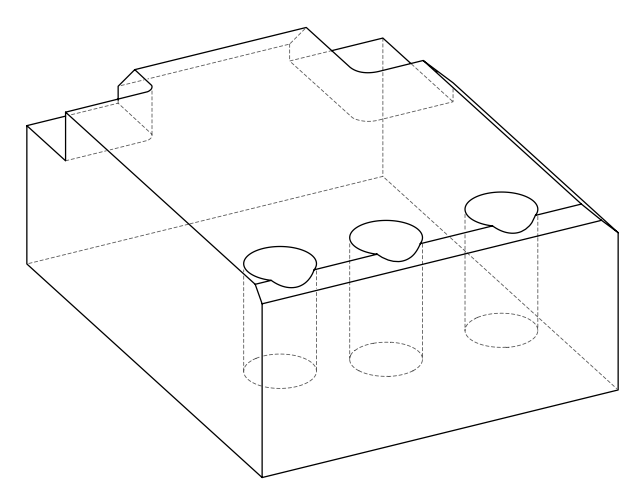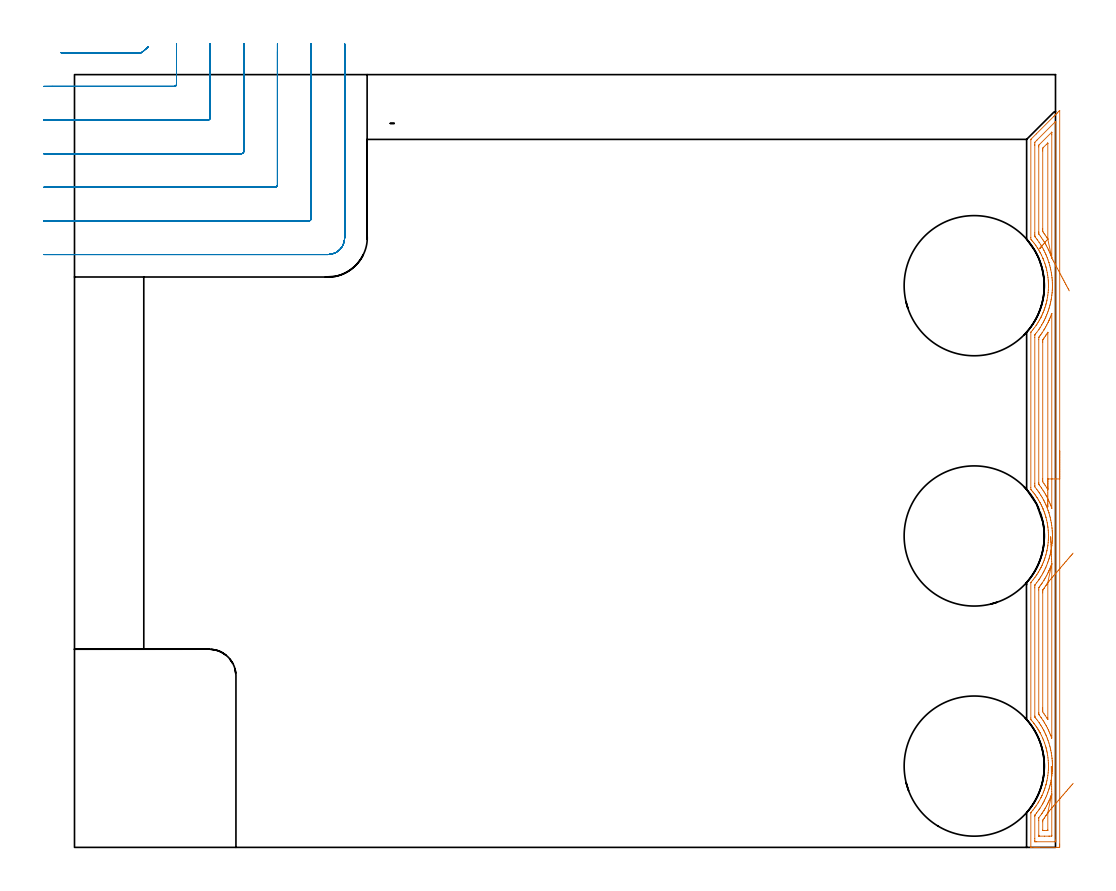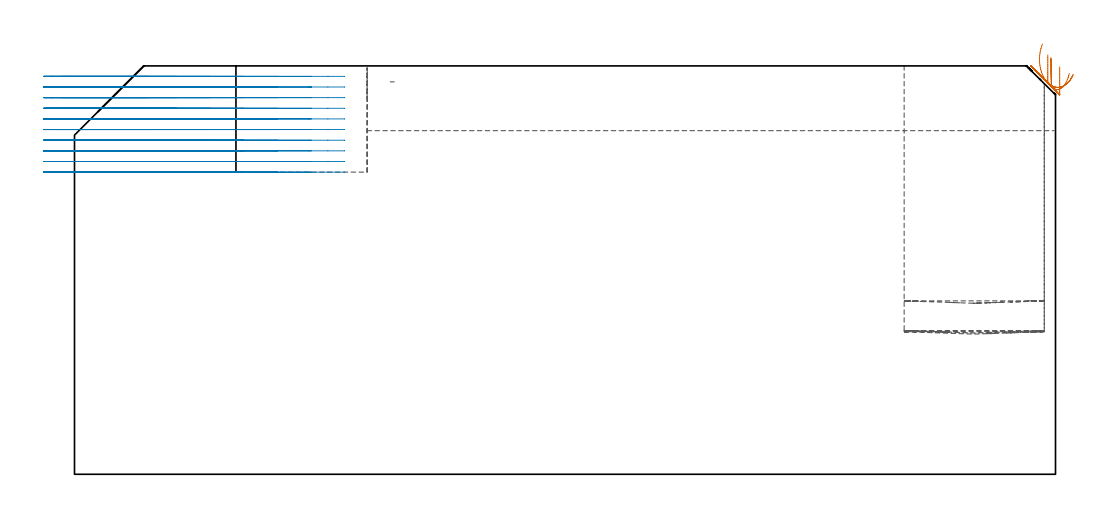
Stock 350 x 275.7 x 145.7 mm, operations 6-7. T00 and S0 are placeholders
(PLAN: 8 operations, 2 tool changes, 63.7 min)
(1 INDEXABLE_INSERT_DRILL_BLIND_HOLE_FROM_SOLID | STEP1POCKET | NXT0302_038 | 0.35 min | 165109 mm3)
(2 INDEXABLE_INSERT_DRILL_BLIND_HOLE_FROM_SOLID_1 | STEP1POCKET_1 | NXT0302_038 | 0.39 min | 186703 mm3)
(3 INDEXABLE_INSERT_DRILL_BLIND_HOLE_FROM_SOLID_2 | STEP1POCKET_2 | NXT0302_038 | 0.39 min | 185914 mm3)
(4 AREA_MILL | FG_CHAMFER_SURFACE | UGT0205_001 | 9.96 min | 45561 mm3)
(5 AREA_MILL_1 | FG_CHAMFER_SURFACE_1 | UGT0205_001 | 17.75 min | 67700 mm3)
(6 AREA_MILL_2 | FG_CHAMFER_SURFACE_2 | UGT0205_001 | 7.92 min | 12488 mm3)
(7 MILL_CORNER_NOTCH_RECTANGULAR | CORNER_NOTCH_RECTANGULAR | NXT0201_012 | Follow Part, ap 4, ae 75% | 17.1 min | 279407 mm3)
(8 MILL_CORNER_NOTCH_RECTANGULAR_1 | CORNER_NOTCH_RECTANGULAR_1 | NXT0201_012 | Follow Part, ap 4, ae 75% | 9.81 min | 151057 mm3)
(TOOL NXT0302_038 | Index. Insert Drill 50mm [880-D5000L50-04] | D50 PA176 FL200 Z2)
(TOOL UGT0205_001 | Chamfer Mill 20 x 3 x 45 deg. | D20 FL50 Z2)
(TOOL NXT0201_012 | ENDMILL 16mm [2P460-1600-NA 1630] | D16 FL38 Z6)
(OP 6 AREA_MILL_2)
G17 G21 G94 G90
T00 M6
G54
G17 G0 G90 X351.5 Y141.45 S1061 M3
G43 Z155.7 H0
Z145.4
G94 G1 Y141.412 Z144.528 F250.
Y141.298 Z143.664
Y141.109 Z142.812
Y140.847 Z141.98
Y140.513 Z141.174
Y140.11 Z140.4
Y139.642 Z139.664
Y139.11 Z138.972
Y138.521 Z138.329
Y137.878 Z137.74
Y137.186 Z137.208
Y136.45 Z136.74
Y135.676 Z136.337
Y134.87 Z136.003
Y134.038 Z135.741
Y133.187 Z135.552
Y132.322 Z135.438
Y131.45 Z135.4
Y1.156
X351.499 Y0.614 Z135.401
X351.496 Y0.266 Z135.402
X351.493 Y0.01 Z135.404
X351.156 Y0.006 Z135.742
X350.555 Y0. Z136.342
X344.166 Z142.729
X343.62 Z143.277
X343.292 Z143.604
X342.746 Z144.15
X342.418 Z144.477
X341.458 Z145.441
X341.328 Y0.001 Z145.564
X341.278 Y0.004 Z145.613
X341.203 Y0.01 Z145.688
X341.2 Y0.168 Z145.7
Y12.224
X341.203 Y12.403 Z145.689
X341.282 Y12.504 Z145.615
X341.314 Y12.542 Z145.585
X341.868 Y13.2 Z145.03
X341.979 Y13.337 Z144.921
X342.175 Y13.583 Z144.724
X342.562 Y14.092 Z144.336
X342.823 Y14.457 Z144.072
X343.067 Y14.793 Z143.833
X343.155 Y14.922 Z143.745
X343.198 Y14.985 Z143.702
X343.774 Y15.877 Z143.125
X343.958 Y16.178 Z142.941
X344.296 Y16.77 Z142.601
X344.778 Y17.662 Z142.122
X344.849 Y17.804 Z142.049
X344.955 Y18.029 Z141.942
X345.039 Y18.206 Z141.86
X345.121 Y18.377 Z141.779
X345.166 Y18.476 Z141.731
X345.204 Y18.555 Z141.694
X345.597 Y19.447 Z141.299
X345.74 Y19.797 Z141.157
X345.945 Y20.339 Z140.955
X346.07 Y20.708 Z140.825
X346.185 Y21.038 Z140.713
X346.252 Y21.232 Z140.646
X346.531 Y22.124 Z140.368
X346.602 Y22.373 Z140.298
X346.633 Y22.483 Z140.266
X346.746 Y22.941 Z140.151
X346.765 Y23.017 Z140.132
X346.787 Y23.11 Z140.112
X346.809 Y23.21 Z140.089
X346.846 Y23.388 Z140.046
X346.963 Y23.909 Z139.929
X347.136 Y24.802 Z139.762
X347.269 Y25.694 Z139.626
X347.371 Y26.587 Z139.522
X347.448 Y27.479 Z139.451
X347.464 Y27.762 Z139.435
X347.473 Y27.925 Z139.426
X347.482 Y28.3 Z139.409
X347.485 Y28.372 Z139.407
X347.487 Y28.905 Z139.405
Y29.031 Z139.402
X347.488 Y29.193 Z139.404
Y29.264 Z139.406
X347.485 Y29.389 Z139.41
X347.465 Y30.086 Z139.43
X347.464 Y30.151 Z139.434
Y30.156
X347.408 Y30.979 Z139.482
X347.404 Y31.049 Z139.488
X347.316 Y31.941 Z139.581
X347.193 Y32.834 Z139.703
X347.039 Y33.726 Z139.859
X346.939 Y34.2 Z139.959
X346.862 Y34.551 Z140.03
X346.849 Y34.619 Z140.046
X346.838 Y34.671 Z140.06
X346.735 Y35.095 Z140.163
X346.649 Y35.444 Z140.246
X346.634 Y35.511 Z140.264
X346.507 Y35.961 Z140.391
X346.391 Y36.337 Z140.504
X346.371 Y36.404 Z140.524
X346.073 Y37.296 Z140.824
X345.747 Y38.189 Z141.153
X345.56 Y38.644 Z141.337
X345.37 Y39.081 Z141.526
X344.958 Y39.974 Z141.939
X344.678 Y40.532 Z142.221
X344.532 Y40.803 Z142.365
X344.498 Y40.866 Z142.399
X344.425 Y40.995 Z142.471
X344.281 Y41.249 Z142.613
X344.166 Y41.459 Z142.734
X344.113 Y41.552 Z142.786
X343.997 Y41.758 Z142.902
X343.761 Y42.142 Z143.138
X343.702 Y42.239 Z143.197
X343.439 Y42.651 Z143.46
X343.292 Y42.87 Z143.607
X343.067 Y43.206 Z143.833
X342.83 Y43.543 Z144.07
X342.815 Y43.563 Z144.085
X342.54 Y43.928 Z144.356
X342.317 Y44.229 Z144.582
X342.207 Y44.375 Z144.69
X342.162 Y44.436 Z144.736
X341.798 Y44.884 Z145.1
X341.426 Y45.328 Z145.471
X341.323 Y45.45 Z145.572
X341.198 Y45.597 Z145.682
X341.2 Y46.161 Z145.7
Y94.387
X341.204 Y94.502 Z145.689
X341.27 Y94.59 Z145.627
X341.874 Y95.306 Z145.026
X342.127 Y95.623 Z144.77
X342.174 Y95.683 Z144.723
X342.567 Y96.198 Z144.332
X342.698 Y96.38 Z144.202
X343.067 Y96.893 Z143.833
X343.185 Y97.067 Z143.714
X343.201 Y97.091 Z143.697
X343.292 Y97.232 Z143.605
X343.377 Y97.364 Z143.519
X343.777 Y97.983 Z143.122
X343.958 Y98.278 Z142.941
X344.3 Y98.875 Z142.598
X344.347 Y98.964 Z142.551
X344.527 Y99.299 Z142.37
X344.716 Y99.648 Z142.183
X344.781 Y99.768 Z142.119
X344.85 Y99.904 Z142.05
X344.984 Y100.192 Z141.912
X345.207 Y100.66 Z141.692
X345.225 Y100.7 Z141.675
X345.393 Y101.085 Z141.503
X345.599 Y101.553 Z141.297
X345.695 Y101.783 Z141.204
X345.741 Y101.897 Z141.157
X345.946 Y102.445 Z140.952
X346.003 Y102.608 Z140.896
X346.092 Y102.872 Z140.803
X346.166 Y103.084 Z140.731
X346.253 Y103.338 Z140.643
X346.532 Y104.23 Z140.365
X346.632 Y104.583 Z140.266
X346.766 Y105.123 Z140.13
X346.787 Y105.213 Z140.111
X346.834 Y105.424 Z140.063
X346.86 Y105.551 Z140.032
X346.936 Y105.875 Z139.963
X346.967 Y106.015 Z139.931
X347.133 Y106.89 Z139.763
X347.136 Y106.908 Z139.76
X347.225 Y107.493 Z139.673
X347.268 Y107.784 Z139.628
X347.27 Y107.8 Z139.626
X347.372 Y108.692 Z139.522
X347.437 Y109.489 Z139.46
X347.445 Y109.585 Z139.452
X347.45 Y109.694 Z139.448
X347.449 Y109.696
X347.48 Y110.463 Z139.409
X347.481 Y110.477 Z139.408
X347.485 Y110.921 Z139.406
Y111.05 Z139.403
X347.488 Y111.37 Z139.405
X347.486 Y111.423 Z139.406
X347.483 Y111.523
X347.462 Y112.262 Z139.433
X347.45 Y112.459 Z139.447
X347.405 Y113.142 Z139.487
X347.404 Y113.155 Z139.488
X347.314 Y114.047 Z139.58
X347.268 Y114.389 Z139.628
X347.192 Y114.94 Z139.704
X347.12 Y115.354 Z139.775
X347.035 Y115.832 Z139.857
X346.847 Y116.725 Z140.046
X346.808 Y116.894 Z140.09
X346.631 Y117.617 Z140.264
X346.579 Y117.81 Z140.321
X346.506 Y118.064 Z140.393
X346.371 Y118.509 Z140.527
X346.224 Y118.947 Z140.674
X346.072 Y119.402 Z140.827
X345.924 Y119.806 Z140.976
X345.747 Y120.287 Z141.15
X345.744 Y120.294 Z141.153
X345.715 Y120.367 Z141.184
X345.622 Y120.594 Z141.277
X345.563 Y120.733 Z141.332
X345.558 Y120.746 Z141.338
X345.453 Y120.992 Z141.445
X345.368 Y121.187 Z141.529
X345.195 Y121.563 Z141.704
X345.039 Y121.899 Z141.86
X344.955 Y122.079 Z141.942
X344.849 Y122.296 Z142.049
X344.676 Y122.635 Z142.223
X344.496 Y122.972 Z142.403
X344.44 Y123.072 Z142.459
X344.246 Y123.412 Z142.649
X343.993 Y123.864 Z142.905
X343.701 Y124.342 Z143.199
X343.439 Y124.752 Z143.461
X343.436 Y124.756 Z143.464
X343.387 Y124.83 Z143.513
X343.067 Y125.306 Z143.833
X342.825 Y125.649 Z144.073
X342.743 Y125.76 Z144.156
X342.418 Y126.193 Z144.479
X342.158 Y126.542 Z144.741
X341.986 Y126.753 Z144.914
X341.794 Y126.99 Z145.106
X341.343 Y127.528 Z145.555
X341.2 Y127.697 Z145.685
Y128.324 Z145.7
Y183.695
X341.204 Y183.802 Z145.689
X341.265 Y183.883 Z145.632
X341.829 Y184.551 Z145.071
X342.174 Y184.983 Z144.723
X342.527 Y185.443 Z144.372
X343.067 Y186.193 Z143.833
X343.165 Y186.336 Z143.734
X343.189 Y186.374 Z143.71
X343.292 Y186.534 Z143.605
X343.381 Y186.672 Z143.515
X343.743 Y187.228 Z143.155
X343.958 Y187.578 Z142.941
X344.157 Y187.925 Z142.742
X344.269 Y188.121 Z142.629
X344.531 Y188.607 Z142.365
X344.708 Y188.931 Z142.191
X344.753 Y189.013 Z142.147
X344.85 Y189.205 Z142.05
X344.858 Y189.223 Z142.041
X344.988 Y189.5 Z141.908
X345.182 Y189.906 Z141.717
X345.396 Y190.393 Z141.499
X345.539 Y190.713 Z141.359
X345.576 Y190.798 Z141.32
X345.741 Y191.197 Z141.157
X345.926 Y191.691 Z140.972
X345.941 Y191.733 Z140.957
X346.01 Y191.931 Z140.888
X346.095 Y192.179 Z140.801
X346.163 Y192.375 Z140.734
X346.235 Y192.583 Z140.661
X346.426 Y193.188 Z140.471
X346.496 Y193.41 Z140.402
X346.516 Y193.476 Z140.381
X346.528 Y193.519 Z140.368
X346.632 Y193.883 Z140.266
X346.693 Y194.124 Z140.206
X346.753 Y194.368 Z140.143
X346.837 Y194.738 Z140.06
X346.862 Y194.859 Z140.03
X346.933 Y195.162 Z139.965
X346.955 Y195.26 Z139.943
X347.126 Y196.153 Z139.77
X347.263 Y197.045 Z139.634
X347.366 Y197.938 Z139.527
X347.441 Y198.83 Z139.456
X347.48 Y199.723 Z139.41
Y199.77 Z139.409
X347.485 Y200.229 Z139.406
X347.486 Y200.351 Z139.403
X347.487 Y200.466 Z139.404
X347.489 Y200.615
X347.482 Y200.826 Z139.407
X347.47 Y201.311 Z139.423
X347.465 Y201.508 Z139.43
X347.461 Y201.557 Z139.433
X347.447 Y201.807 Z139.45
X347.408 Y202.4 Z139.485
X347.321 Y203.293 Z139.574
X347.2 Y204.185 Z139.695
X347.157 Y204.43 Z139.736
X347.046 Y205.077 Z139.847
X346.86 Y205.97 Z140.033
X346.847 Y206.022 Z140.045
X346.805 Y206.209 Z140.094
X346.768 Y206.361 Z140.131
X346.645 Y206.862 Z140.25
X346.573 Y207.128 Z140.327
X346.515 Y207.337 Z140.385
X346.388 Y207.755 Z140.511
X346.222 Y208.255 Z140.677
X346.091 Y208.647 Z140.807
X345.765 Y209.54 Z141.132
X345.622 Y209.894 Z141.277
X345.57 Y210.019 Z141.326
X345.56 Y210.041 Z141.335
X345.444 Y210.314 Z141.454
X345.393 Y210.432 Z141.505
X344.982 Y211.325 Z141.916
X344.691 Y211.908 Z142.208
X344.671 Y211.946 Z142.229
X344.526 Y212.217 Z142.373
X344.442 Y212.367 Z142.457
X344.243 Y212.72 Z142.653
X344.026 Y213.11 Z142.872
X343.718 Y213.613 Z143.181
X343.471 Y214.002 Z143.429
X343.067 Y214.607 Z143.832
X342.866 Y214.894 Z144.032
X342.493 Y215.399 Z144.404
X342.418 Y215.499 Z144.479
X342.2 Y215.787 Z144.699
X341.825 Y216.252 Z145.074
X341.469 Y216.679 Z145.43
X341.418 Y216.739 Z145.481
X341.346 Y216.825 Z145.553
X341.201 Y216.997 Z145.686
X341.2 Y217.632 Z145.7
Y252.462
X341.203 Y252.595 Z145.689
X341.275 Y252.676 Z145.622
X343.156 Y254.556 Z143.744
X349.408 Y260.81 Z137.488
X349.545 Y260.946 Z137.353
X349.705 Y261.106 Z137.193
X349.845 Y261.247 Z137.05
X349.992 Y261.393 Z136.906
X350.133 Y261.534 Z136.765
X350.282 Y261.685 Z136.613
X350.438 Y261.839 Z136.46
X350.56 Y261.961 Z136.338
X350.719 Y262.122 Z136.176
X351.242 Y262.642 Z135.658
X351.36 Y262.76 Z135.539
X351.484 Y262.881 Z135.414
X351.495 Y262.883 Z135.404
X351.499 Y262.881 Z135.399
X351.5 Y131.45 Z135.4
X350.086 Z136.814
X350.085 Y2.601 Z136.815
X350.084 Y2.4 Z136.816
X350.08 Y2.055 Z136.82
X350.079 Y2.02 Z136.821
X350.034 Y2.01 Z136.866
X349.93 Y2.005 Z136.97
X349.799 Y2.001 Z137.101
X343.292 Y2. Z143.608
X342.808 Y2.001 Z144.092
X342.663 Y2.007 Z144.237
X342.635 Y2.01 Z144.265
X342.621 Y2.021 Z144.279
X342.619 Y2.052 Z144.281
X342.616 Y2.198 Z144.284
X342.615 Y2.4 Z144.285
X342.614 Y3.093 Z144.286
X342.615 Y11.13 Z144.285
X342.616 Y11.331 Z144.284
X342.619 Y11.417 Z144.281
X342.621 Y11.457 Z144.279
X342.641 Y11.492 Z144.259
X342.736 Y11.614 Z144.164
X342.86 Y11.772 Z144.04
X343.251 Y12.266 Z143.649
X343.292 Y12.32 Z143.608
X343.627 Y12.775 Z143.273
X343.877 Y13.117 Z143.023
X343.998 Y13.288 Z142.902
X344.166 Y13.53 Z142.734
X344.356 Y13.816 Z142.544
X344.482 Y14.01 Z142.418
X345.048 Y14.903 Z141.852
X345.364 Y15.465 Z141.536
X345.549 Y15.797 Z141.351
X345.629 Y15.942 Z141.271
X345.679 Y16.036 Z141.221
X345.913 Y16.474 Z140.987
X345.986 Y16.615 Z140.914
X346.022 Y16.69 Z140.878
X346.127 Y16.909 Z140.773
X346.44 Y17.583 Z140.46
X346.505 Y17.727 Z140.395
X346.787 Y18.363 Z140.113
X346.82 Y18.442 Z140.08
X346.834 Y18.476 Z140.066
X347.068 Y19.082 Z139.832
X347.175 Y19.369 Z139.725
X347.305 Y19.732 Z139.595
X347.491 Y20.262 Z139.409
X347.517 Y20.336 Z139.383
X347.535 Y20.391 Z139.365
X347.661 Y20.791 Z139.239
X347.768 Y21.155 Z139.132
X347.944 Y21.759 Z138.956
X348.018 Y22.048 Z138.882
X348.121 Y22.47 Z138.779
X348.232 Y22.941 Z138.668
X348.263 Y23.08 Z138.637
X348.287 Y23.194 Z138.613
X348.415 Y23.834 Z138.485
X348.435 Y23.936 Z138.465
X348.534 Y24.484 Z138.366
X348.567 Y24.695 Z138.333
X348.571 Y24.727 Z138.329
X348.675 Y25.477 Z138.225
X348.693 Y25.62 Z138.207
X348.765 Y26.277 Z138.135
X348.788 Y26.513 Z138.112
X348.835 Y27.099 Z138.065
X348.856 Y27.407 Z138.044
X348.883 Y27.943 Z138.017
X348.895 Y28.3 Z138.005
X348.9 Y28.819 Z138.
X348.899 Y29.193 Z138.001
X348.888 Y29.724 Z138.012
X348.875 Y30.086 Z138.025
X348.848 Y30.659 Z138.052
X348.826 Y30.979 Z138.074
X348.773 Y31.628 Z138.127
X348.748 Y31.872 Z138.152
X348.66 Y32.637 Z138.24
X348.642 Y32.765 Z138.258
X348.534 Y33.504 Z138.366
X348.508 Y33.658 Z138.392
X348.502 Y33.691 Z138.398
X348.336 Y34.551 Z138.564
X348.284 Y34.807 Z138.616
X348.139 Y35.444 Z138.761
X348.012 Y35.978 Z138.888
X347.917 Y36.337 Z138.983
X347.661 Y37.23 Z139.239
X347.355 Y38.123 Z139.545
X347.183 Y38.612 Z139.717
X347.029 Y39.017 Z139.871
X346.787 Y39.633 Z140.113
X346.67 Y39.91 Z140.23
X346.577 Y40.124 Z140.323
X346.257 Y40.803 Z140.643
X345.913 Y41.522 Z140.987
X345.825 Y41.696 Z141.075
X345.726 Y41.888 Z141.174
X345.332 Y42.589 Z141.568
X345.039 Y43.098 Z141.861
X344.805 Y43.482 Z142.095
X344.553 Y43.878 Z142.347
X344.23 Y44.375 Z142.67
X344.166 Y44.469 Z142.734
X343.59 Y45.268 Z143.31
X343.292 Y45.667 Z143.608
X342.91 Y46.161 Z143.99
X342.648 Y46.497 Z144.252
X342.621 Y46.534 Z144.279
X342.619 Y46.552 Z144.281
X342.616 Y46.594 Z144.284
X342.615 Y46.681 Z144.285
X342.614 Y46.854 Z144.286
X342.615 Y92.601 Z144.285
X342.618 Y93.29 Z144.282
X342.621 Y93.494 Z144.279
X342.627 Y93.575 Z144.273
X342.682 Y93.647 Z144.218
X342.771 Y93.761 Z144.129
X343.292 Y94.42 Z143.608
X343.653 Y94.911 Z143.247
X343.924 Y95.28 Z142.976
X343.989 Y95.371 Z142.911
X344.026 Y95.424 Z142.874
X344.166 Y95.629 Z142.734
X344.38 Y95.954 Z142.52
X344.523 Y96.174 Z142.377
X344.726 Y96.494 Z142.174
X345.039 Y96.991 Z141.861
X345.068 Y97.038 Z141.832
X345.084 Y97.067 Z141.816
X345.386 Y97.605 Z141.514
X345.583 Y97.96 Z141.317
X345.655 Y98.091 Z141.245
X345.701 Y98.176 Z141.199
X345.913 Y98.575 Z140.987
X346.006 Y98.758 Z140.894
X346.052 Y98.853 Z140.848
X346.29 Y99.361 Z140.61
X346.469 Y99.746 Z140.431
X346.529 Y99.878 Z140.371
X346.569 Y99.969 Z140.331
X346.787 Y100.464 Z140.113
X346.838 Y100.586 Z140.062
X346.859 Y100.639 Z140.041
X347.085 Y101.227 Z139.815
X347.199 Y101.532 Z139.701
X347.322 Y101.878 Z139.578
X347.513 Y102.425 Z139.387
X347.535 Y102.489 Z139.365
X347.55 Y102.538 Z139.35
X347.661 Y102.889 Z139.239
X347.761 Y103.216 Z139.139
X347.791 Y103.318 Z139.109
X347.957 Y103.908 Z138.943
X348.034 Y104.211 Z138.866
X348.133 Y104.621 Z138.767
X348.246 Y105.104 Z138.654
X348.276 Y105.236 Z138.624
X348.298 Y105.345 Z138.602
X348.428 Y105.997 Z138.472
X348.445 Y106.089 Z138.455
X348.534 Y106.583 Z138.366
X348.575 Y106.849 Z138.325
X348.581 Y106.89 Z138.319
X348.682 Y107.633 Z138.218
X348.7 Y107.784 Z138.2
X348.771 Y108.435 Z138.129
X348.792 Y108.677 Z138.108
X348.837 Y109.26 Z138.063
X348.856 Y109.57 Z138.044
X348.881 Y110.108 Z138.019
X348.893 Y110.463 Z138.007
X348.899 Y110.983 Z138.001
Y111.356
X348.887 Y111.889 Z138.013
X348.874 Y112.249 Z138.026
X348.844 Y112.826 Z138.056
X348.821 Y113.142 Z138.079
X348.766 Y113.798 Z138.134
X348.741 Y114.035 Z138.159
X348.65 Y114.81 Z138.25
X348.634 Y114.928 Z138.266
X348.534 Y115.604 Z138.366
X348.493 Y115.842 Z138.407
X348.489 Y115.868 Z138.411
X348.323 Y116.714 Z138.577
X348.267 Y116.988 Z138.633
X348.124 Y117.607 Z138.776
X347.991 Y118.163 Z138.909
X347.899 Y118.5 Z139.001
X347.661 Y119.329 Z139.239
X347.64 Y119.394 Z139.26
X347.636 Y119.406 Z139.264
X347.386 Y120.146 Z139.514
X347.337 Y120.287 Z139.563
X347.147 Y120.811 Z139.753
X347.006 Y121.18 Z139.894
X346.787 Y121.732 Z140.113
X346.641 Y122.073 Z140.259
X346.524 Y122.342 Z140.376
X346.228 Y122.966 Z140.672
X345.913 Y123.622 Z140.987
X345.792 Y123.859 Z141.108
X345.651 Y124.127 Z141.249
X345.297 Y124.752 Z141.603
X345.039 Y125.197 Z141.861
X344.764 Y125.645 Z142.136
X344.243 Y126.459 Z142.657
X344.19 Y126.538 Z142.71
X344.166 Y126.573 Z142.734
X343.812 Y127.068 Z143.088
X343.547 Y127.431 Z143.353
X343.292 Y127.769 Z143.608
X342.622 Y128.631 Z144.278
X342.621 Y128.671 Z144.279
X342.616 Y129.015 Z144.284
X342.615 Y129.217 Z144.285
X342.614 Y129.91 Z144.286
X342.615 Y181.909 Z144.285
X342.618 Y182.597 Z144.282
X342.621 Y182.802 Z144.279
X342.633 Y182.882 Z144.267
X342.891 Y183.212 Z144.009
X343.279 Y183.702 Z143.621
X343.292 Y183.719 Z143.608
X343.993 Y184.676 Z142.907
X344.029 Y184.728 Z142.871
X344.166 Y184.929 Z142.734
X344.383 Y185.259 Z142.517
X344.526 Y185.481 Z142.374
X345.039 Y186.291 Z141.861
X345.07 Y186.343 Z141.83
X345.089 Y186.374 Z141.811
X345.389 Y186.91 Z141.511
X345.588 Y187.267 Z141.312
X345.659 Y187.397 Z141.241
X345.704 Y187.481 Z141.196
X345.913 Y187.875 Z140.987
X346.008 Y188.063 Z140.892
X346.056 Y188.16 Z140.844
X346.292 Y188.666 Z140.608
X346.472 Y189.054 Z140.428
X346.531 Y189.184 Z140.369
X346.571 Y189.274 Z140.329
X346.787 Y189.764 Z140.113
X346.84 Y189.892 Z140.06
X346.862 Y189.947 Z140.038
X347.087 Y190.533 Z139.813
X347.201 Y190.84 Z139.699
X347.324 Y191.184 Z139.576
X347.515 Y191.733 Z139.385
X347.537 Y191.796 Z139.363
X347.552 Y191.844 Z139.348
X347.661 Y192.189 Z139.239
X347.763 Y192.521 Z139.137
X347.794 Y192.626 Z139.106
X347.959 Y193.214 Z138.941
X348.036 Y193.519 Z138.864
X348.135 Y193.927 Z138.765
X348.248 Y194.412 Z138.652
X348.278 Y194.543 Z138.622
X348.3 Y194.652 Z138.6
X348.429 Y195.305 Z138.471
X348.446 Y195.395 Z138.454
X348.534 Y195.891 Z138.366
X348.575 Y196.157 Z138.325
X348.581 Y196.198 Z138.319
X348.682 Y196.94 Z138.218
X348.7 Y197.091 Z138.2
X348.771 Y197.743 Z138.129
X348.793 Y197.984 Z138.107
X348.838 Y198.567 Z138.062
X348.856 Y198.877 Z138.044
X348.882 Y199.416 Z138.018
X348.893 Y199.77 Z138.007
X348.899 Y200.291 Z138.001
Y200.664
X348.887 Y201.196 Z138.013
X348.874 Y201.557 Z138.026
X348.843 Y202.134 Z138.057
X348.821 Y202.45 Z138.079
X348.765 Y203.107 Z138.135
X348.74 Y203.343 Z138.16
X348.649 Y204.119 Z138.251
X348.633 Y204.236 Z138.267
X348.534 Y204.901 Z138.366
X348.487 Y205.177 Z138.413
X348.322 Y206.022 Z138.578
X348.265 Y206.297 Z138.635
X348.123 Y206.915 Z138.777
X347.989 Y207.473 Z138.911
X347.896 Y207.808 Z139.004
X347.661 Y208.626 Z139.239
X347.637 Y208.701 Z139.263
X347.624 Y208.738 Z139.276
X347.33 Y209.594 Z139.57
X347.143 Y210.124 Z139.757
X347.004 Y210.487 Z139.896
X346.787 Y211.033 Z140.113
X346.638 Y211.38 Z140.262
X346.516 Y211.658 Z140.384
X346.225 Y212.274 Z140.675
X345.913 Y212.92 Z140.987
X345.788 Y213.167 Z141.112
X345.642 Y213.444 Z141.258
X345.293 Y214.06 Z141.607
X345.039 Y214.497 Z141.861
X344.76 Y214.953 Z142.14
X344.226 Y215.784 Z142.674
X344.185 Y215.846 Z142.715
X344.166 Y215.873 Z142.734
X343.541 Y216.739 Z143.359
X343.292 Y217.071 Z143.608
X342.856 Y217.632 Z144.044
X342.746 Y217.773 Z144.154
X342.664 Y217.881 Z144.236
X342.621 Y217.939 Z144.279
X342.62 Y217.979 Z144.28
X342.615 Y218.323 Z144.285
Y218.525
X342.614 Y219.218 Z144.286
X342.615 Y250.475 Z144.285
Y250.676
X342.621 Y251.361 Z144.279
X342.626 Y251.569 Z144.274
X343.4 Y252.351 Z143.5
X349.763 Y258.714 Z137.137
X349.866 Y258.814 Z137.034
X350.031 Y258.971 Z136.869
X350.079 Y259.015 Z136.821
X350.082 Y258.918 Z136.818
X350.085 Y258.714 Z136.815
Y258.522
X350.086 Y131.45 Z136.814
X348.672 Z138.228
X348.671 Y121.02 Z138.229
X348.67 Y121.003 Z138.23
X348.665 Y121.013 Z138.235
X348.656 Y121.036 Z138.244
X348.534 Y121.374 Z138.366
X348.271 Y122.073 Z138.629
X348.099 Y122.518 Z138.801
X347.908 Y122.966 Z138.992
X347.661 Y123.533 Z139.239
X347.511 Y123.859 Z139.389
X347.375 Y124.151 Z139.525
X347.075 Y124.752 Z139.825
X346.787 Y125.309 Z140.113
X346.603 Y125.645 Z140.297
X346.36 Y126.081 Z140.54
X346.091 Y126.538 Z140.809
X345.913 Y126.829 Z140.987
X345.524 Y127.431 Z141.376
X345.039 Y128.164 Z141.861
X344.929 Y128.324 Z141.971
X344.625 Y128.748 Z142.275
X344.272 Y129.217 Z142.628
X344.166 Y129.359 Z142.734
X344.079 Y129.476 Z142.821
X344.04 Y129.53 Z142.86
X344.035 Y129.691 Z142.865
X344.03 Y129.97 Z142.87
X344.029 Y130.11 Z142.871
Y181.155
X344.036 Y181.909 Z142.864
X344.043 Y181.97 Z142.857
X344.069 Y182.008 Z142.831
X344.166 Y182.14 Z142.734
X344.446 Y182.515 Z142.454
X344.659 Y182.802 Z142.241
X344.821 Y183.025 Z142.079
X345.039 Y183.332 Z141.861
X345.186 Y183.545 Z141.714
X345.287 Y183.695 Z141.613
X345.882 Y184.62 Z141.018
X345.913 Y184.671 Z140.987
X346.213 Y185.175 Z140.687
X346.393 Y185.481 Z140.507
X346.536 Y185.737 Z140.364
X346.787 Y186.191 Z140.113
X346.85 Y186.309 Z140.05
X346.885 Y186.374 Z140.015
X347.151 Y186.895 Z139.749
X347.333 Y187.267 Z139.567
X347.44 Y187.493 Z139.46
X347.661 Y187.968 Z139.239
X347.72 Y188.1 Z139.18
X347.746 Y188.16 Z139.154
X347.987 Y188.72 Z138.913
X348.124 Y189.054 Z138.776
X348.242 Y189.352 Z138.658
X348.471 Y189.947 Z138.429
X348.488 Y189.994 Z138.412
X348.577 Y190.243 Z138.323
X348.652 Y190.452 Z138.248
X348.668 Y190.495 Z138.232
X348.67 Y190.447 Z138.23
X348.671 Y190.367 Z138.229
X348.672 Y131.45 Z138.228
X347.257 Z139.643
Y128.324
Y128.035
X347.256 Y127.845 Z139.644
X347.253 Y127.757 Z139.647
X347.252 Y127.733 Z139.648
X347.21 Y127.79 Z139.69
X347.156 Y127.869 Z139.744
X347.117 Y127.93 Z139.783
X347.022 Y128.084 Z139.878
X346.869 Y128.324 Z140.031
X346.787 Y128.451 Z140.113
X346.277 Y129.217 Z140.623
X345.913 Y129.753 Z140.987
X345.45 Y130.415 Z141.45
X345.447 Y130.472 Z141.453
X345.445 Y130.589 Z141.455
X345.443 Y131.004 Z141.457
Y131.484
Y180.123
X345.444 Y180.602 Z141.456
X345.448 Y181.016 Z141.452
X345.45 Y181.072 Z141.45
X345.476 Y181.122 Z141.424
X345.534 Y181.208 Z141.366
X345.614 Y181.322 Z141.286
X345.913 Y181.737 Z140.987
X345.984 Y181.836 Z140.916
X346.034 Y181.909 Z140.866
X346.339 Y182.366 Z140.561
X346.627 Y182.802 Z140.273
X346.691 Y182.9 Z140.209
X346.787 Y183.053 Z140.113
X347.188 Y183.695 Z139.712
X347.208 Y183.725 Z139.692
X347.225 Y183.748 Z139.675
X347.251 Y183.778 Z139.649
X347.254 Y183.73 Z139.646
X347.256 Y183.695 Z139.644
X347.257 Y183.623 Z139.643
Y183.214
Y131.45
Y130.578 Z139.681
Y129.714 Z139.795
Y128.862 Z139.983
Y128.03 Z140.246
Y127.224 Z140.58
Y126.45 Z140.983
Y125.714 Z141.451
Y125.022 Z141.982
Y124.379 Z142.572
Y123.79 Z143.215
Y123.259 Z143.907
Y122.79 Z144.643
Y122.387 Z145.417
Y122.053 Z146.223
Y121.791 Z147.055
Y121.602 Z147.906
Y121.488 Z148.771
Y121.45 Z149.643
G0 X348.287 Y110.774 Z148.621
G1 Y110.771 Z147.749
X348.29 Y110.691 Z146.88
X348.296 Y110.537 Z146.022
X348.305 Y110.308 Z145.18
X348.317 Y110.007 Z144.361
X348.332 Y109.635 Z143.572
X348.349 Y109.196 Z142.818
X348.369 Y108.694 Z142.106
X348.392 Y108.131 Z141.439
X348.417 Y107.512 Z140.825
X348.443 Y106.842 Z140.267
X348.472 Y106.126 Z139.769
X348.502 Y105.37 Z139.336
X348.533 Y104.578 Z138.97
X348.566 Y103.758 Z138.675
X348.6 Y102.915 Z138.452
X348.634 Y102.056 Z138.304
X348.668 Y101.187 Z138.232
X348.67 Y101.139 Z138.23
X348.671 Y101.059 Z138.229
Y100.779
Y39.77
X348.666 Y39.017 Z138.234
X348.665 Y39.005 Z138.235
X348.636 Y39.017 Z138.264
X348.534 Y39.278 Z138.366
X348.295 Y39.91 Z138.605
X348.141 Y40.312 Z138.759
X347.935 Y40.803 Z138.965
X347.661 Y41.433 Z139.239
X347.541 Y41.696 Z139.359
X347.433 Y41.929 Z139.467
X347.105 Y42.589 Z139.795
X346.787 Y43.206 Z140.113
X346.638 Y43.482 Z140.262
X346.445 Y43.831 Z140.455
X346.127 Y44.375 Z140.773
X345.913 Y44.728 Z140.987
X345.569 Y45.268 Z141.331
X345.039 Y46.061 Z141.861
X344.97 Y46.161 Z141.93
X344.786 Y46.42 Z142.114
X344.318 Y47.054 Z142.582
X344.166 Y47.258 Z142.734
X344.087 Y47.367 Z142.814
X344.05 Y47.419 Z142.85
X344.035 Y47.45 Z142.865
X344.034 Y47.527 Z142.866
X344.03 Y47.807 Z142.87
X344.029 Y47.947 Z142.871
X344.028 Y48.087 Z142.872
X344.029 Y91.847 Z142.871
X344.036 Y92.601 Z142.864
X344.039 Y92.665 Z142.861
X344.066 Y92.703 Z142.834
X344.166 Y92.84 Z142.734
X344.443 Y93.211 Z142.457
X344.654 Y93.494 Z142.246
X344.818 Y93.721 Z142.082
X345.039 Y94.032 Z141.861
X345.183 Y94.24 Z141.717
X345.282 Y94.387 Z141.618
X345.881 Y95.314 Z141.019
X345.913 Y95.367 Z140.987
X346.211 Y95.869 Z140.689
X346.389 Y96.174 Z140.511
X346.534 Y96.432 Z140.366
X346.787 Y96.892 Z140.113
X346.848 Y97.005 Z140.052
X346.88 Y97.067 Z140.02
X347.148 Y97.59 Z139.752
X347.329 Y97.96 Z139.571
X347.437 Y98.188 Z139.463
X347.661 Y98.667 Z139.239
X347.718 Y98.794 Z139.182
X347.743 Y98.853 Z139.157
X347.984 Y99.415 Z138.916
X348.121 Y99.746 Z138.779
X348.24 Y100.046 Z138.66
X348.469 Y100.639 Z138.431
X348.487 Y100.688 Z138.413
X348.534 Y100.823 Z138.366
X348.579 Y100.947 Z138.321
X348.659 Y101.166 Z138.241
X348.668 Y101.187 Z138.232
X347.251 Y94.475 Z139.649
X347.254 Y94.424 Z139.646
X347.255 Y94.387 Z139.645
X347.257 Y94.102 Z139.643
Y93.907
Y46.161
X347.255 Y45.807 Z139.645
X347.253 Y45.684 Z139.647
X347.251 Y45.643 Z139.649
X347.197 Y45.708 Z139.703
X347.178 Y45.734 Z139.722
X347.124 Y45.816 Z139.776
X346.909 Y46.161 Z139.991
X346.787 Y46.351 Z140.113
X346.318 Y47.054 Z140.582
X345.913 Y47.648 Z140.987
X345.45 Y48.312 Z141.45
X345.447 Y48.424 Z141.453
X345.444 Y48.84 Z141.456
X345.443 Y49.321 Z141.457
Y49.733
Y90.815
X345.444 Y91.294 Z141.456
X345.448 Y91.708 Z141.452
X345.45 Y91.765 Z141.45
X345.472 Y91.816 Z141.428
X345.53 Y91.902 Z141.37
X345.611 Y92.017 Z141.289
X345.913 Y92.437 Z140.987
X345.981 Y92.532 Z140.919
X346.029 Y92.601 Z140.871
X346.336 Y93.062 Z140.564
X346.623 Y93.494 Z140.277
X346.688 Y93.595 Z140.212
X346.787 Y93.75 Z140.113
X347.029 Y94.139 Z139.871
X347.184 Y94.387 Z139.716
X347.205 Y94.419 Z139.695
X347.224 Y94.444 Z139.676
X347.251 Y94.475 Z139.649
X347.74 Y95.044 Z139.205
X348.253 Y95.641 Z138.828
X348.785 Y96.26 Z138.522
X349.333 Y96.898 Z138.287
X349.892 Y97.548 Z138.127
X350.458 Y98.206 Z138.041
X351.026 Y98.868 Z138.032
X351.593 Y99.528 Z138.099
X352.154 Y100.18 Z138.242
X352.705 Y100.821 Z138.459
X353.241 Y101.445 Z138.749
X353.759 Y102.048 Z139.109
X354.255 Y102.624 Z139.538
X354.724 Y103.17 Z140.03
X355.163 Y103.681 Z140.584
X355.569 Y104.154 Z141.195
X355.939 Y104.584 Z141.857
X356.27 Y104.97 Z142.566
G0 Z155.7
X348.51 Y28.887
Z148.391
G1 X348.511 Y28.863 Z147.519
X348.512 Y28.763 Z146.652
X348.515 Y28.588 Z145.798
X348.519 Y28.338 Z144.962
X348.524 Y28.017 Z144.151
X348.53 Y27.627 Z143.371
X348.537 Y27.17 Z142.628
X348.545 Y26.65 Z141.927
X348.555 Y26.071 Z141.275
X348.564 Y25.437 Z140.675
X348.575 Y24.753 Z140.133
X348.587 Y24.025 Z139.653
X348.599 Y23.258 Z139.238
X348.611 Y22.457 Z138.892
X348.624 Y21.629 Z138.616
X348.638 Y20.781 Z138.414
X348.651 Y19.918 Z138.287
X348.665 Y19.047 Z138.235
X348.671 Y18.476 Z138.229
Y4.326
X348.67 Y4.187 Z138.23
X348.667 Y4.051 Z138.233
X348.665 Y4.01 Z138.235
X348.625 Y4.007 Z138.275
X348.534 Y4.004 Z138.366
X347.843 Y4. Z139.057
X347.661 Z139.239
X346.096 Z140.804
X344.348 Z142.552
X344.166 Y4.002 Z142.734
X344.105 Y4.004 Z142.795
X344.057 Y4.01 Z142.843
X344.035 Y4.015 Z142.865
X344.034 Y4.047 Z142.866
X344.03 Y4.187 Z142.87
X344.029 Y4.326 Z142.871
Y9.684
X344.036 Y10.438 Z142.864
X344.04 Y10.566 Z142.86
X344.607 Y11.331 Z142.293
X345.039 Y11.932 Z141.861
X345.158 Y12.103 Z141.742
X345.24 Y12.224 Z141.66
X345.509 Y12.637 Z141.391
X345.819 Y13.117 Z141.081
X345.856 Y13.176 Z141.044
X345.913 Y13.268 Z140.987
X346.188 Y13.729 Z140.712
X346.352 Y14.01 Z140.548
X346.511 Y14.293 Z140.389
X346.787 Y14.792 Z140.113
X346.826 Y14.864 Z140.074
X346.847 Y14.903 Z140.053
X347.127 Y15.449 Z139.773
X347.298 Y15.797 Z139.602
X347.417 Y16.046 Z139.483
X347.661 Y16.567 Z139.239
X347.761 Y16.792 Z139.139
X348.094 Y17.583 Z138.806
X348.221 Y17.903 Z138.679
X348.445 Y18.476 Z138.455
X348.469 Y18.542 Z138.431
X348.534 Y18.722 Z138.366
X348.599 Y18.886 Z138.301
X348.665 Y19.047 Z138.235
X347.248 Y12.377 Z139.652
X347.251 Y12.364 Z139.649
X347.256 Y12.276 Z139.644
X347.257 Y12.224 Z139.643
Y12.116
X347.256 Y6.225 Z139.644
X347.254 Y6.097 Z139.646
X347.251 Y6.02 Z139.649
X347.21 Y6.01 Z139.69
X346.787 Y6. Z140.113
X346.76 Z140.14
X345.886 Z141.014
X345.497 Y6.007 Z141.403
X345.453 Y6.01 Z141.447
X345.448 Y6.039 Z141.452
X345.444 Y6.088 Z141.456
X345.443 Y6.137 Z141.457
Y9.132
X345.447 Y9.545 Z141.453
X345.45 Y9.662 Z141.45
X345.5 Y9.752 Z141.4
X345.587 Y9.879 Z141.313
X345.955 Y10.396 Z140.945
X345.985 Y10.438 Z140.915
X346.312 Y10.924 Z140.588
X346.583 Y11.331 Z140.317
X346.664 Y11.457 Z140.236
X346.787 Y11.649 Z140.113
X347.207 Y12.323 Z139.693
X347.23 Y12.356 Z139.67
X347.248 Y12.377 Z139.652
X347.739 Y12.944 Z139.207
X348.253 Y13.538 Z138.828
X348.787 Y14.156 Z138.52
X349.337 Y14.791 Z138.284
X349.897 Y15.439 Z138.122
X350.466 Y16.095 Z138.036
X351.036 Y16.755 Z138.025
X351.605 Y17.413 Z138.09
X352.169 Y18.064 Z138.231
X352.722 Y18.703 Z138.447
X353.261 Y19.326 Z138.735
X353.781 Y19.927 Z139.094
X354.279 Y20.502 Z139.521
X354.75 Y21.047 Z140.013
X355.192 Y21.558 Z140.566
X355.6 Y22.03 Z141.175
X355.973 Y22.46 Z141.836
X356.306 Y22.845 Z142.545
G0 Z155.7
X354.92 Y198.561
Z143.029
G1 X354.73 Y198.919 Z142.256
X354.508 Y199.335 Z141.522
X354.258 Y199.805 Z140.831
X353.98 Y200.327 Z140.19
X353.677 Y200.896 Z139.602
X353.351 Y201.509 Z139.073
X353.005 Y202.159 Z138.607
X352.641 Y202.844 Z138.206
X352.262 Y203.556 Z137.875
X351.87 Y204.291 Z137.615
X351.47 Y205.043 Z137.428
X351.063 Y205.807 Z137.317
X350.654 Y206.577 Z137.282
X350.244 Y207.346 Z137.322
X349.838 Y208.109 Z137.439
X349.438 Y208.86 Z137.63
X349.047 Y209.594 Z137.895
X348.669 Y210.305 Z138.231
X348.664 Y210.315 Z138.236
X348.653 Y210.343 Z138.247
X348.534 Y210.674 Z138.366
X348.27 Y211.38 Z138.63
X348.095 Y211.83 Z138.805
X347.905 Y212.274 Z138.995
X347.661 Y212.833 Z139.239
X347.508 Y213.167 Z139.392
X347.369 Y213.465 Z139.531
X347.071 Y214.06 Z139.829
X346.787 Y214.609 Z140.113
X346.599 Y214.953 Z140.301
X346.351 Y215.399 Z140.549
X346.086 Y215.846 Z140.814
X345.913 Y216.128 Z140.987
X345.518 Y216.739 Z141.382
X345.039 Y217.459 Z141.861
X344.92 Y217.632 Z141.98
X344.608 Y218.073 Z142.292
X344.079 Y218.779 Z142.821
X344.039 Y218.833 Z142.861
X344.035 Y218.998 Z142.865
X344.03 Y219.278 Z142.87
X344.029 Y219.418 Z142.871
Y219.558
Y249.923
X344.036 Y250.525 Z142.864
X344.17 Y250.671 Z142.73
X348.587 Y255.088 Z138.313
X348.642 Y255.141 Z138.258
X348.656 Y255.147 Z138.244
X348.665 Y255.15 Z138.235
X348.667 Y255.141 Z138.233
X348.67 Y255.05 Z138.23
X348.671 Y255.001 Z138.229
X348.672 Y254.248 Z138.228
X348.671 Y210.325 Z138.229
X348.669 Y210.305 Z138.231
X347.253 Y217.015 Z139.647
X347.248 Y217.02 Z139.652
X347.209 Y217.08 Z139.691
X347.15 Y217.173 Z139.75
X347.008 Y217.406 Z139.892
X346.864 Y217.632 Z140.036
X346.787 Y217.75 Z140.113
X346.271 Y218.525 Z140.629
X345.913 Y219.05 Z140.987
X345.657 Y219.418 Z141.243
X345.51 Y219.633 Z141.39
X345.45 Y219.723 Z141.45
X345.447 Y219.779 Z141.453
X345.445 Y219.897 Z141.455
X345.443 Y220.311 Z141.457
Y220.792
Y248.477
X345.444 Y248.89 Z141.456
X345.447 Y249.366 Z141.453
X345.45 Y249.469 Z141.45
X345.502 Y249.541 Z141.398
X345.733 Y249.783 Z141.167
X346.787 Y250.838 Z140.113
X347.15 Y251.197 Z139.75
X347.211 Y251.254 Z139.689
X347.246 Y251.286 Z139.654
X347.251 Y251.24 Z139.649
X347.254 Y251.194 Z139.646
X347.256 Y251.089 Z139.644
X347.257 Y217.151 Z139.643
X347.256 Y217.061 Z139.644
X347.254 Y217.016 Z139.646
X347.253 Y217.015 Z139.647
X346.791 Y216.478 Z140.155
X346.359 Y215.976 Z140.723
X345.961 Y215.513 Z141.346
X345.6 Y215.094 Z142.02
X345.278 Y214.721 Z142.74
X344.999 Y214.396 Z143.5
X344.764 Y214.123 Z144.295
X344.575 Y213.904 Z145.118
X344.434 Y213.74 Z145.963
X344.341 Y213.632 Z146.824
X344.298 Y213.581 Z147.694
X344.304 Y213.588 Z148.566
X344.36 Y213.653 Z149.434
X344.464 Y213.775 Z150.292
X344.618 Y213.953 Z151.132
X344.818 Y214.186 Z151.948
X345.064 Y214.472 Z152.735
X345.354 Y214.808 Z153.486
G0 Z155.7
M5
M2
(OP 7 MILL_CORNER_NOTCH_RECTANGULAR)
G17 G21 G94 G90
T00 M6
G54
G17 G0 G90 X-4.778 Y283.5 S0 M3
G43 Z155.765 H1
Z141.969
G94 G1 X-1.778 F250.
X23.611 F500.
G3 X24.134 Y283.7 R0.8
G1 X26.384 Y285.684 F250.
G0 Z155.765
X-11. Y271.487
Z141.969
G1 X-8. Y271.499
X-7.746 Y271.5 F500.
X35.605
G3 X36.4 Y272.295 R0.8
G1 Y283.446
X36.401 Y283.7
X36.413 Y286.7 F250.
G0 Z155.765
X-11. Y259.483
Z141.969
G1 X-8. Y259.499
X-7.746 Y259.5 F500.
X47.605
G3 X48.4 Y260.295 R0.8
G1 Y283.446
X48.401 Y283.7
X48.417 Y286.7 F250.
G0 Z155.765
X-11. Y247.478
Z141.969
G1 X-8. Y247.499
X-7.746 Y247.5 F500.
X59.605
G3 X60.4 Y248.295 R0.8
G1 Y283.446
X60.401 Y283.7
X60.422 Y286.7 F250.
G0 Z155.765
X-11. Y235.467
Z141.969
G1 X-8. Y235.499
G2 X-7.746 Y235.5 R24. F500.
G1 X71.604
G3 X72.4 Y236.296 R0.8
G1 Y283.446
G2 X72.401 Y283.7 R24.
G1 X72.433 Y286.7 F250.
G0 Z155.765
X-10.999 Y223.434
Z141.969
G1 X-8. Y223.497
G2 X-7.746 Y223.5 R12. F500.
G1 X83.604
G3 X84.4 Y224.296 R0.8
G1 Y283.446
G2 X84.403 Y283.7 R12.
G1 X84.466 Y286.699 F250.
G0 Z155.765
X-10.746 Y211.5
Z141.969
G1 X-7.746
X90.4 F500.
G3 X96.4 Y217.5 R6.
G1 Y283.446
Y286.446 F250.
G0 Z155.765
X-4.778 Y283.5
Z138.172
G1 X-1.778
X23.611 F500.
G3 X24.134 Y283.7 R0.8
G1 X26.384 Y285.684 F250.
G0 Z155.765
X-11. Y271.487
Z138.172
G1 X-8. Y271.499
G2 X-7.746 Y271.5 R60. F500.
G1 X35.605
G3 X36.4 Y272.295 R0.8
G1 Y283.446
X36.401 Y283.7
X36.413 Y286.7 F250.
G0 Z155.765
X-11. Y259.483
Z138.172
G1 X-8. Y259.499
G2 X-7.746 Y259.5 R48. F500.
G1 X47.605
G3 X48.4 Y260.295 R0.8
G1 Y283.446
X48.401 Y283.7
X48.417 Y286.7 F250.
G0 Z155.765
X-11. Y247.478
Z138.172
G1 X-8. Y247.499
G2 X-7.746 Y247.5 R36. F500.
G1 X59.605
G3 X60.4 Y248.295 R0.8
G1 Y283.446
X60.401 Y283.7
X60.422 Y286.7 F250.
G0 Z155.765
X-11. Y235.467
Z138.172
G1 X-8. Y235.499
G2 X-7.746 Y235.5 R24. F500.
G1 X71.604
G3 X72.4 Y236.296 R0.8
G1 Y283.446
G2 X72.401 Y283.7 R24.
G1 X72.433 Y286.7 F250.
G0 Z155.765
X-10.999 Y223.434
Z138.172
G1 X-8. Y223.497
G2 X-7.746 Y223.5 R12. F500.
G1 X83.604
G3 X84.4 Y224.296 R0.8
G1 Y283.446
G2 X84.403 Y283.7 R12.
G1 X84.466 Y286.699 F250.
G0 Z155.765
X-10.746 Y211.5
Z138.172
G1 X-7.746
X90.4 F500.
G3 X96.4 Y217.5 R6.
G1 Y283.446
Y286.446 F250.
G0 Z155.765
X-4.778 Y283.5
Z134.376
G1 X-1.778
X23.611 F500.
G3 X24.134 Y283.7 R0.8
G1 X26.384 Y285.684 F250.
G0 Z155.765
X-11. Y271.487
Z134.376
G1 X-8. Y271.499
X-7.746 Y271.5 F500.
X35.605
G3 X36.4 Y272.295 R0.8
G1 Y283.446
X36.401 Y283.7
X36.413 Y286.7 F250.
G0 Z155.765
X-11. Y259.483
Z134.376
G1 X-8. Y259.499
X-7.746 Y259.5 F500.
X47.605
G3 X48.4 Y260.295 R0.8
G1 Y283.446
X48.401 Y283.7
X48.417 Y286.7 F250.
G0 Z155.765
X-11. Y247.478
Z134.376
G1 X-8. Y247.499
X-7.746 Y247.5 F500.
X59.605
G3 X60.4 Y248.295 R0.8
G1 Y283.446
X60.401 Y283.7
X60.422 Y286.7 F250.
G0 Z155.765
X-11. Y235.467
Z134.376
G1 X-8. Y235.499
G2 X-7.746 Y235.5 R24. F500.
G1 X71.604
G3 X72.4 Y236.296 R0.8
G1 Y283.446
G2 X72.401 Y283.7 R24.
G1 X72.433 Y286.7 F250.
G0 Z155.765
X-10.999 Y223.434
Z134.376
G1 X-8. Y223.497
G2 X-7.746 Y223.5 R12. F500.
G1 X83.604
G3 X84.4 Y224.296 R0.8
G1 Y283.446
G2 X84.403 Y283.7 R12.
G1 X84.466 Y286.699 F250.
G0 Z155.765
X-10.746 Y211.5
Z134.376
G1 X-7.746
X90.4 F500.
G3 X96.4 Y217.5 R6.
G1 Y283.446
Y286.446 F250.
G0 Z155.765
X-4.778 Y283.5
Z130.579
G1 X-1.778
X23.609 F500.
G3 X24.133 Y283.7 R0.8
G1 X26.383 Y285.684 F250.
G0 Z155.765
X-11. Y271.487
Z130.579
G1 X-8. Y271.499
X-7.748 Y271.5 F500.
X35.605
G3 X36.4 Y272.295 R0.8
G1 Y283.583
Y283.7
X36.406 Y286.7 F250.
G0 Z155.765
X-11. Y259.484
Z130.579
G1 X-8. Y259.499
X-7.748 Y259.5 F500.
X47.605
G3 X48.4 Y260.295 R0.8
G1 Y283.583
Y283.7
X48.407 Y286.7 F250.
G0 Z155.765
X-11. Y247.478
Z130.579
G1 X-8. Y247.499
X-7.748 Y247.5 F500.
X59.605
G3 X60.4 Y248.295 R0.8
G1 Y283.583
Y283.7
X60.41 Y286.7 F250.
G0 Z155.765
X-11. Y235.467
Z130.579
G1 X-8. Y235.499
G2 X-7.748 Y235.5 R24. F500.
G1 X71.604
G3 X72.4 Y236.296 R0.8
G1 Y283.583
Y283.7
X72.415 Y286.7 F250.
G0 Z155.765
X-10.999 Y223.434
Z130.579
G1 X-8. Y223.497
G2 X-7.748 Y223.5 R12. F500.
G1 X83.604
G3 X84.4 Y224.296 R0.8
G1 Y283.583
X84.401 Y283.7
X84.43 Y286.7 F250.
G0 Z155.765
X-10.748 Y211.5
Z130.579
G1 X-7.748
X90.4 F500.
G3 X96.4 Y217.5 R6.
G1 Y283.583
Y286.583 F250.
G0 Z155.765
X-4.778 Y283.5
Z126.783
G1 X-1.778
X23.608 F500.
G3 X24.132 Y283.7 R0.8
G1 X26.382 Y285.684 F250.
G0 Z155.765
X-11. Y271.5
Z126.783
G1 X-8.
X35.605 F500.
G3 X36.4 Y272.295 R0.8
G1 Y283.7
Y286.7 F250.
G0 Z155.765
X-11. Y259.5
Z126.783
G1 X-8.
X47.605 F500.
G3 X48.4 Y260.295 R0.8
G1 Y283.7
Y286.7 F250.
G0 Z155.765
X-11. Y247.5
Z126.783
G1 X-8.
X59.605 F500.
G3 X60.4 Y248.295 R0.8
G1 Y283.7
Y286.7 F250.
G0 Z155.765
X-11. Y235.5
Z126.783
G1 X-8.
X71.604 F500.
G3 X72.4 Y236.296 R0.8
G1 Y283.7
Y286.7 F250.
G0 Z155.765
X-11. Y223.5
Z126.783
G1 X-8.
X83.604 F500.
G3 X84.4 Y224.296 R0.8
G1 Y283.7
Y286.7 F250.
G0 Z155.765
X-11. Y211.5
Z126.783
G1 X-8.
X90.4 F500.
G3 X96.4 Y217.5 R6.
G1 Y283.7
Y286.7 F250.
G0 Z155.765
X-4.778 Y283.5
Z122.986
G1 X-1.778
X23.608 F500.
G3 X24.132 Y283.7 R0.8
G1 X26.382 Y285.684 F250.
G0 Z155.765
X-11. Y271.5
Z122.986
G1 X-8.
X35.605 F500.
G3 X36.4 Y272.295 R0.8
G1 Y283.7
Y286.7 F250.
G0 Z155.765
X-11. Y259.5
Z122.986
G1 X-8.
X47.605 F500.
G3 X48.4 Y260.295 R0.8
G1 Y283.7
Y286.7 F250.
G0 Z155.765
X-11. Y247.5
Z122.986
G1 X-8.
X59.605 F500.
G3 X60.4 Y248.295 R0.8
G1 Y283.7
Y286.7 F250.
G0 Z155.765
X-11. Y235.5
Z122.986
G1 X-8.
X71.604 F500.
G3 X72.4 Y236.296 R0.8
G1 Y283.7
Y286.7 F250.
G0 Z155.765
X-11. Y223.5
Z122.986
G1 X-8.
X83.604 F500.
G3 X84.4 Y224.296 R0.8
G1 Y283.7
Y286.7 F250.
G0 Z155.765
X-11. Y211.5
Z122.986
G1 X-8.
X90.4 F500.
G3 X96.4 Y217.5 R6.
G1 Y283.7
Y286.7 F250.
G0 Z155.765
X-4.778 Y283.5
Z119.19
G1 X-1.778
X23.608 F500.
G3 X24.132 Y283.7 R0.8
G1 X26.382 Y285.684 F250.
G0 Z155.765
X-11. Y271.5
Z119.19
G1 X-8.
X35.605 F500.
G3 X36.4 Y272.295 R0.8
G1 Y283.7
Y286.7 F250.
G0 Z155.765
X-11. Y259.5
Z119.19
G1 X-8.
X47.605 F500.
G3 X48.4 Y260.295 R0.8
G1 Y283.7
Y286.7 F250.
G0 Z155.765
X-11. Y247.5
Z119.19
G1 X-8.
X59.605 F500.
G3 X60.4 Y248.295 R0.8
G1 Y283.7
Y286.7 F250.
G0 Z155.765
X-11. Y235.5
Z119.19
G1 X-8.
X71.604 F500.
G3 X72.4 Y236.296 R0.8
G1 Y283.7
Y286.7 F250.
G0 Z155.765
X-11. Y223.5
Z119.19
G1 X-8.
X83.604 F500.
G3 X84.4 Y224.296 R0.8
G1 Y283.7
Y286.7 F250.
G0 Z155.765
X-11. Y211.5
Z119.19
G1 X-8.
X90.4 F500.
G3 X96.4 Y217.5 R6.
G1 Y283.7
Y286.7 F250.
G0 Z155.765
X-4.778 Y283.5
Z115.393
G1 X-1.778
X23.608 F500.
G3 X24.132 Y283.7 R0.8
G1 X26.382 Y285.684 F250.
G0 Z155.765
X-11. Y271.5
Z115.393
G1 X-8.
X35.605 F500.
G3 X36.4 Y272.295 R0.8
G1 Y283.7
Y286.7 F250.
G0 Z155.765
X-11. Y259.5
Z115.393
G1 X-8.
X47.605 F500.
G3 X48.4 Y260.295 R0.8
G1 Y283.7
Y286.7 F250.
G0 Z155.765
X-11. Y247.5
Z115.393
G1 X-8.
X59.605 F500.
G3 X60.4 Y248.295 R0.8
G1 Y283.7
Y286.7 F250.
G0 Z155.765
X-11. Y235.5
Z115.393
G1 X-8.
X71.604 F500.
G3 X72.4 Y236.296 R0.8
G1 Y283.7
Y286.7 F250.
G0 Z155.765
X-11. Y223.5
Z115.393
G1 X-8.
X83.604 F500.
G3 X84.4 Y224.296 R0.8
G1 Y283.7
Y286.7 F250.
G0 Z155.765
X-11. Y211.5
Z115.393
G1 X-8.
X90.4 F500.
G3 X96.4 Y217.5 R6.
G1 Y283.7
Y286.7 F250.
G0 Z155.765
X-4.778 Y283.5
Z111.597
G1 X-1.778
X23.608 F500.
G3 X24.132 Y283.7 R0.8
G1 X26.382 Y285.684 F250.
G0 Z155.765
X-11. Y271.5
Z111.597
G1 X-8.
X35.605 F500.
G3 X36.4 Y272.295 R0.8
G1 Y283.7
Y286.7 F250.
G0 Z155.765
X-11. Y259.5
Z111.597
G1 X-8.
X47.605 F500.
G3 X48.4 Y260.295 R0.8
G1 Y283.7
Y286.7 F250.
G0 Z155.765
X-11. Y247.5
Z111.597
G1 X-8.
X59.605 F500.
G3 X60.4 Y248.295 R0.8
G1 Y283.7
Y286.7 F250.
G0 Z155.765
X-11. Y235.5
Z111.597
G1 X-8.
X71.604 F500.
G3 X72.4 Y236.296 R0.8
G1 Y283.7
Y286.7 F250.
G0 Z155.765
X-11. Y223.5
Z111.597
G1 X-8.
X83.604 F500.
G3 X84.4 Y224.296 R0.8
G1 Y283.7
Y286.7 F250.
G0 Z155.765
X-11. Y211.5
Z111.597
G1 X-8.
X90.4 F500.
G3 X96.4 Y217.5 R6.
G1 Y283.7
Y286.7 F250.
G0 Z155.765
X-4.778 Y283.5
Z107.8
G1 X-1.778
X23.608 F500.
G3 X24.132 Y283.7 R0.8
G1 X26.382 Y285.684 F250.
G0 Z155.765
X-11. Y271.5
Z107.8
G1 X-8.
X35.605 F500.
G3 X36.4 Y272.295 R0.8
G1 Y283.7
Y286.7 F250.
G0 Z155.765
X-11. Y259.5
Z107.8
G1 X-8.
X47.605 F500.
G3 X48.4 Y260.295 R0.8
G1 Y283.7
Y286.7 F250.
G0 Z155.765
X-11. Y247.5
Z107.8
G1 X-8.
X59.605 F500.
G3 X60.4 Y248.295 R0.8
G1 Y283.7
Y286.7 F250.
G0 Z155.765
X-11. Y235.5
Z107.8
G1 X-8.
X71.604 F500.
G3 X72.4 Y236.296 R0.8
G1 Y283.7
Y286.7 F250.
G0 Z155.765
X-11. Y223.5
Z107.8
G1 X-8.
X83.604 F500.
G3 X84.4 Y224.296 R0.8
G1 Y283.7
Y286.7 F250.
G0 Z155.765
X-11. Y211.5
Z107.8
G1 X-8.
X90.4 F500.
G3 X96.4 Y217.5 R6.
G1 Y283.7
Y286.7 F250.
G0 Z155.765
M5
M2
